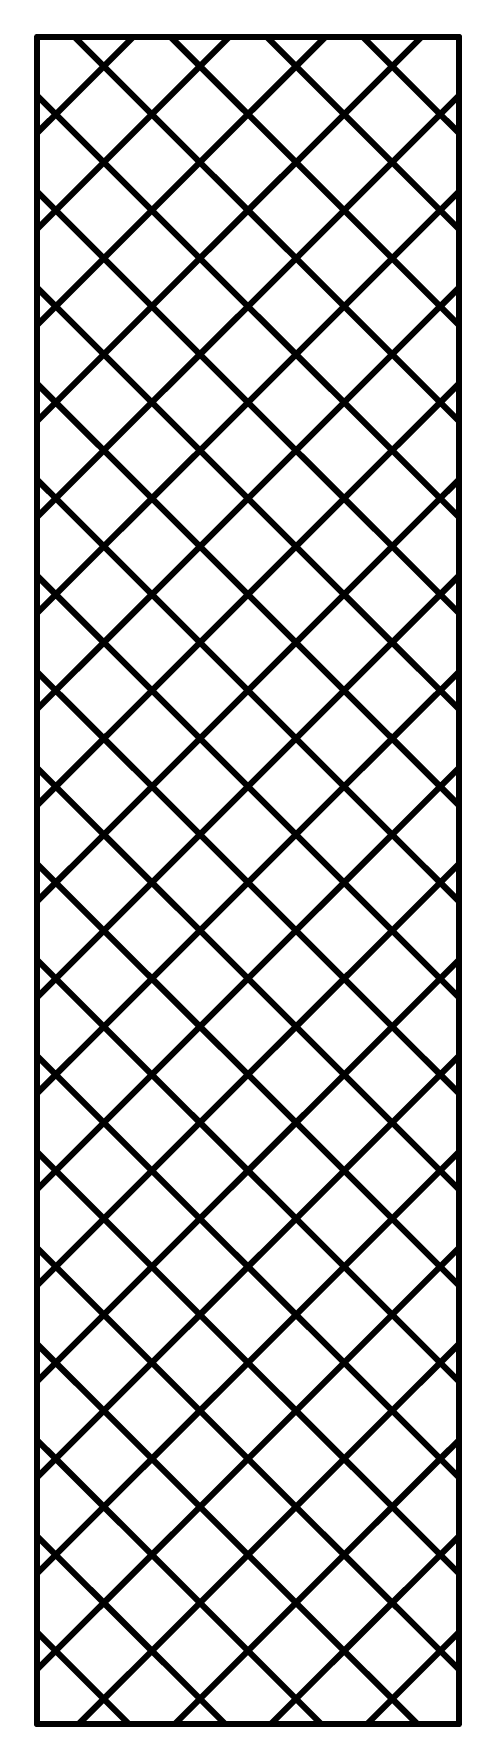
# Model space of a CAD drawing. Extents: x 0 to 0.49, y 0 to 1.92.
import ezdxf

# ---------------------------------------------------------------- set-up
doc = ezdxf.new("R2010")
doc.units = 0
doc.layers.add('Top', color=5, linetype='CONTINUOUS')

msp = doc.modelspace()

# ---------------------------------------------------------------- linework, layer by layer
at = {"layer": 'Top', "linetype": 'CONTINUOUS', "const_width": 0.007}
for points in [[(0.4815, 1.9165), (0.0035, 1.9165)], [(0.0035, 1.9165), (0.0035, 0.0035)], [(0.4815, 0.0035), (0.4815, 1.9165)], [(0.1119, 1.916), (0.004, 1.8081)], [(0.2208, 1.916), (0.004, 1.6992)], [(0.3297, 1.916), (0.004, 1.5903)], [(0.4386, 1.916), (0.004, 1.4814)], [(0.0464, 1.916), (0.481, 1.4814)], [(0.1553, 1.916), (0.481, 1.5903)], [(0.2642, 1.916), (0.481, 1.6992)], [(0.3731, 1.916), (0.481, 1.8081)], [(0.481, 1.8495), (0.004, 1.3725)], [(0.004, 1.8495), (0.481, 1.3725)], [(0.481, 1.7406), (0.004, 1.2636)], [(0.004, 1.7406), (0.481, 1.2636)], [(0.481, 1.6317), (0.004, 1.1547)], [(0.004, 1.6317), (0.481, 1.1547)], [(0.481, 1.5228), (0.004, 1.0458)], [(0.004, 1.5228), (0.481, 1.0458)], [(0.481, 1.414), (0.004, 0.9369)], [(0.004, 1.414), (0.481, 0.9369)], [(0.481, 1.3051), (0.004, 0.828)], [(0.004, 1.3051), (0.481, 0.828)], [(0.481, 1.1962), (0.004, 0.7192)], [(0.004, 1.1962), (0.481, 0.7192)], [(0.481, 1.0873), (0.004, 0.6103)], [(0.004, 1.0873), (0.481, 0.6103)], [(0.481, 0.9784), (0.004, 0.5014)], [(0.004, 0.9784), (0.481, 0.5014)], [(0.481, 0.8695), (0.004, 0.3925)], [(0.004, 0.8695), (0.481, 0.3925)], [(0.481, 0.7606), (0.004, 0.2836)], [(0.004, 0.7606), (0.481, 0.2836)], [(0.481, 0.6517), (0.004, 0.1747)], [(0.004, 0.6517), (0.481, 0.1747)], [(0.481, 0.5428), (0.004, 0.0658)], [(0.004, 0.5428), (0.481, 0.0658)], [(0.004, 0.4339), (0.4339, 0.004)], [(0.481, 0.4339), (0.0511, 0.004)], [(0.004, 0.325), (0.325, 0.004)], [(0.481, 0.325), (0.16, 0.004)], [(0.004, 0.2161), (0.2161, 0.004)], [(0.481, 0.2161), (0.2689, 0.004)], [(0.004, 0.1072), (0.1072, 0.004)], [(0.481, 0.1072), (0.3778, 0.004)], [(0.0035, 0.0035), (0.007, 0.0035)], [(0.007, 0.0035), (0.4815, 0.0035)]]:
    msp.add_lwpolyline(points, dxfattribs=at)
at = {"layer": 'Top', "linetype": 'CONTINUOUS', "const_width": 0.0035}
for points in [[(0.0018, 1.9165, 1), (0.0053, 1.9165, 1), (0.0018, 1.9165, 1)], [(0.0018, 1.9165, 1), (0.0053, 1.9165, 1), (0.0018, 1.9165, 1)], [(0.4798, 1.9165, 1), (0.4833, 1.9165, 1), (0.4798, 1.9165, 1)], [(0.4798, 1.9165, 1), (0.4833, 1.9165, 1), (0.4798, 1.9165, 1)], [(0.0017, 0.0035, 1), (0.0052, 0.0035, 1), (0.0017, 0.0035, 1)], [(0.0017, 0.0035, 1), (0.0052, 0.0035, 1), (0.0017, 0.0035, 1)], [(0.0053, 0.0035, 1), (0.0088, 0.0035, 1), (0.0053, 0.0035, 1)], [(0.0053, 0.0035, 1), (0.0088, 0.0035, 1), (0.0053, 0.0035, 1)], [(0.4797, 0.0035, 1), (0.4832, 0.0035, 1), (0.4797, 0.0035, 1)], [(0.4797, 0.0035, 1), (0.4832, 0.0035, 1), (0.4797, 0.0035, 1)]]:
    msp.add_lwpolyline(points, format="xyb", dxfattribs=at)

doc.saveas('drawing.dxf')
